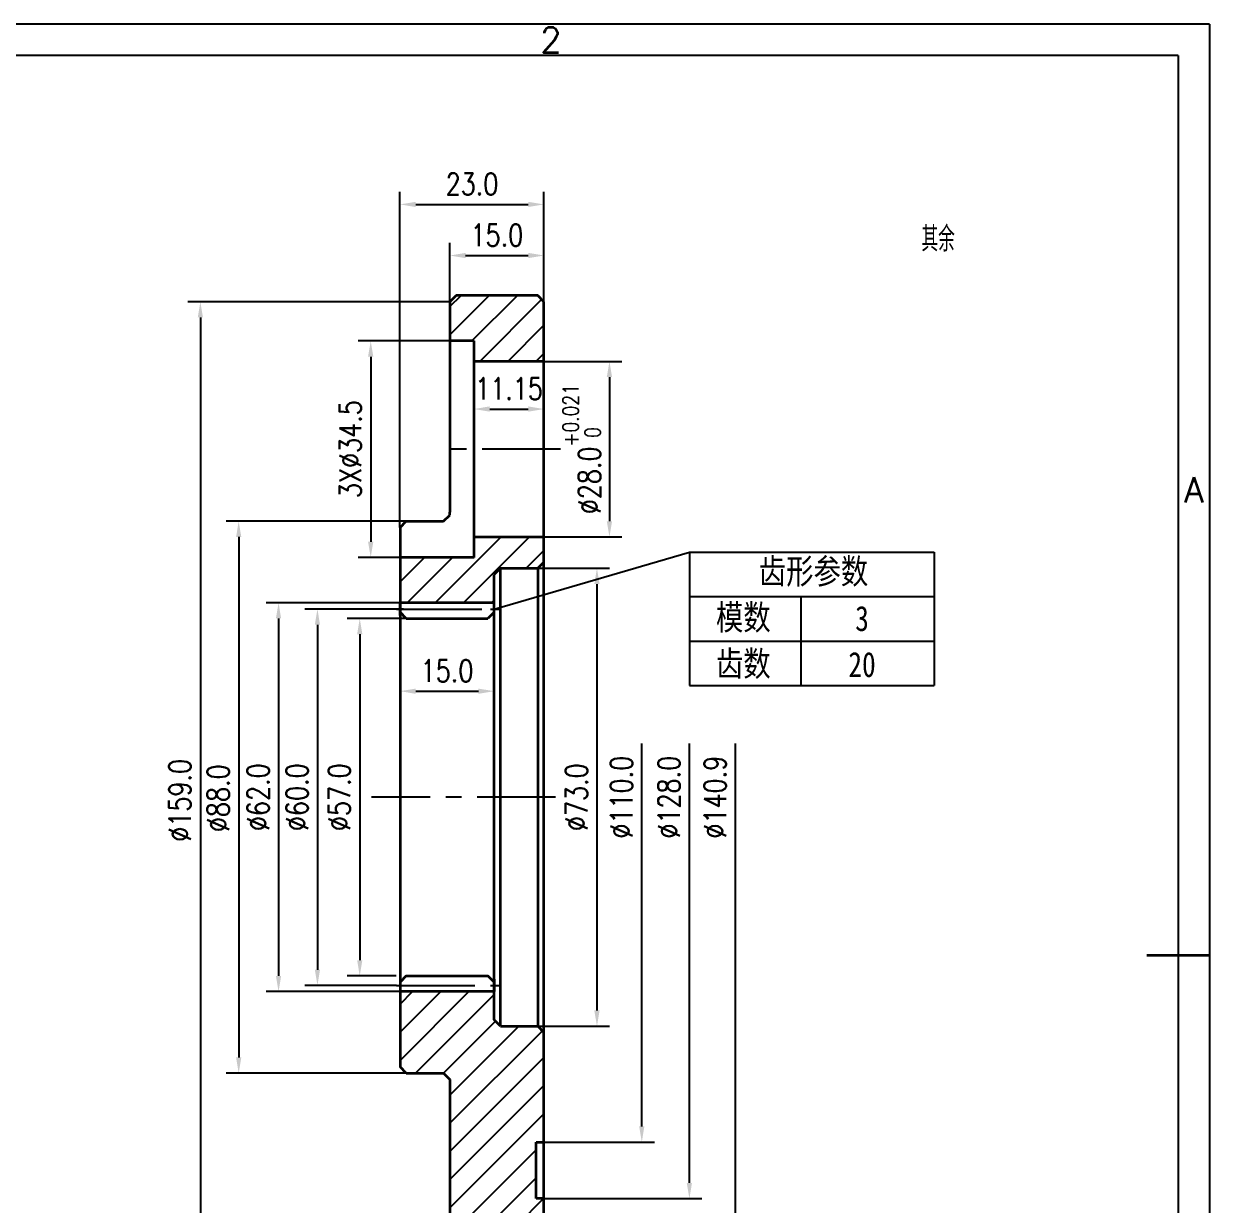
# Model space of a CAD drawing. Header units: millimetres. Extents: x -25 to 578, y -5 to 292.
# Drawn here: x 206 to 398.7, y 103.7 to 292 of the extents above; entities that cross this region are included whole.
import ezdxf
from ezdxf.enums import TextEntityAlignment as Align

# ---------------------------------------------------------------- set-up
doc = ezdxf.new("R2010")
doc.units = ezdxf.units.MM
doc.header["$LTSCALE"] = 10
doc.linetypes.add('CENTER', pattern=[2, 1.25, -0.25, 0.25, -0.25])
doc.layers.add('1轮廓实线层', color=7, linetype='Continuous', lineweight=35)
for name, color, linetype in [('2细线层', 4, 'Continuous'), ('3中心线层', 1, 'CENTER'), ('5剖面线层', 2, 'Continuous'), ('6文字层', 3, 'Continuous'), ('7标注层', 4, 'Continuous'), ('TB', 8, 'Continuous'), ('图框层', 7, 'Continuous'), ('粗实线', 7, 'Continuous')]:
    doc.layers.add(name, color=color, linetype=linetype)
doc.styles.add('PC_TEXTSTYLE', font='isocp.shx', dxfattribs={"width": 0.8, "bigfont": 'hzfs.shx'})
doc.styles.add('ROMANS', font='ROMANS.shx', dxfattribs={"width": 0.8})
doc.styles.add('TH_GBDIM', font='romans.shx', dxfattribs={"width": 0.8, "bigfont": 'gbcbig.shx'})
doc.dimstyles.new('TH_GBDIM', dxfattribs={"dimtxt": 3.5, "dimasz": 2.5, "dimexe": 2, "dimexo": 0, "dimgap": 1.5, "dimtad": 1, "dimdec": 1, "dimzin": 0, "dimdsep": 46, "dimtxsty": 'TH_GBDIM', "dimcen": 2.5, "dimclrd": 130, "dimclre": 130, "dimclrt": 3, "dimadec": 0, "dimazin": 0, "dimtfac": 0.714286, "dimtdec": 1, "dimtmove": 0, "dimatfit": 3, "dimfxl": 1, "dimtzin": 0, "dimlwd": -1, "dimlwe": -1, "dimarcsym": 0})

# ---------------------------------------------------------------- blocks, each defined once
blk = doc.blocks.new('*D8')
at = {"layer": '7标注层', "color": 130}
for p, q in [((266.94, 197.23), (257.52, 197.23)), ((259.52, 194.73), (259.52, 142.73)), ((265.34, 140.23), (257.52, 140.23))]:
    blk.add_line(p, q, dxfattribs=at)
for points in [[(259.11, 194.73), (259.94, 194.73), (259.52, 197.23)], [(259.11, 142.73), (259.94, 142.73), (259.52, 140.23)]]:
    blk.add_solid(points, dxfattribs=at)
at = {"layer": 'Defpoints', "color": 0}
for p in [(266.94, 197.23), (259.52, 140.23), (265.34, 140.23)]:
    blk.add_point(p, dxfattribs=at)
at = {"layer": '7标注层', "color": 3, "insert": (256.27, 168.73), "char_height": 3.5, "attachment_point": 5, "rotation": 90, "style": 'TH_GBDIM'}
blk.add_mtext('{%%c57.0}{}{}', dxfattribs=at)
blk = doc.blocks.new('*D9')
at = {"layer": '7标注层', "color": 130}
for p, q in [((265.94, 199.73), (244.58, 199.73)), ((246.58, 197.23), (246.58, 140.23)), ((265.94, 137.73), (244.58, 137.73))]:
    blk.add_line(p, q, dxfattribs=at)
for points in [[(246.16, 197.23), (246.99, 197.23), (246.58, 199.73)], [(246.16, 140.23), (246.99, 140.23), (246.58, 137.73)]]:
    blk.add_solid(points, dxfattribs=at)
at = {"layer": 'Defpoints', "color": 0}
for p in [(265.94, 199.73), (246.58, 137.73), (265.94, 137.73)]:
    blk.add_point(p, dxfattribs=at)
at = {"layer": '7标注层', "color": 3, "insert": (243.33, 168.73), "char_height": 3.5, "attachment_point": 5, "rotation": 90, "style": 'TH_GBDIM'}
blk.add_mtext('{%%c62.0}{}{}', dxfattribs=at)
blk = doc.blocks.new('*D10')
at = {"layer": '7标注层', "color": 130}
for p, q in [((266.94, 212.73), (238.22, 212.73)), ((240.22, 210.23), (240.22, 127.23)), ((266.94, 124.73), (238.22, 124.73))]:
    blk.add_line(p, q, dxfattribs=at)
for points in [[(239.81, 210.23), (240.64, 210.23), (240.22, 212.73)], [(239.81, 127.23), (240.64, 127.23), (240.22, 124.73)]]:
    blk.add_solid(points, dxfattribs=at)
at = {"layer": 'Defpoints', "color": 0}
for p in [(266.94, 212.73), (240.22, 124.73), (266.94, 124.73)]:
    blk.add_point(p, dxfattribs=at)
at = {"layer": '7标注层', "color": 3, "insert": (236.97, 168.57), "char_height": 3.5, "attachment_point": 5, "rotation": 90, "style": 'TH_GBDIM'}
blk.add_mtext('{%%c88.0}{}{}', dxfattribs=at)
blk = doc.blocks.new('*D11')
at = {"layer": '7标注层', "color": 130}
for p, q in [((273.89, 247.73), (232.11, 247.73)), ((234.11, 245.23), (234.11, 91.23)), ((274.89, 88.73), (232.11, 88.73))]:
    blk.add_line(p, q, dxfattribs=at)
for points in [[(233.7, 245.23), (234.53, 245.23), (234.11, 247.73)], [(233.7, 91.23), (234.53, 91.23), (234.11, 88.73)]]:
    blk.add_solid(points, dxfattribs=at)
at = {"layer": 'Defpoints', "color": 0}
for p in [(273.89, 247.73), (234.11, 88.73), (274.89, 88.73)]:
    blk.add_point(p, dxfattribs=at)
at = {"layer": '7标注层', "color": 3, "insert": (230.86, 168.23), "char_height": 3.5, "attachment_point": 5, "rotation": 90, "style": 'TH_GBDIM'}
blk.add_mtext('{%%c159.0}{}{}', dxfattribs=at)
blk = doc.blocks.new('*D12')
at = {"layer": '7标注层', "color": 130}
for p, q in [((265.94, 211.73), (265.94, 265.26)), ((288.89, 247.73), (288.89, 265.26)), ((268.44, 263.26), (286.39, 263.26))]:
    blk.add_line(p, q, dxfattribs=at)
for points in [[(268.44, 263.67), (268.44, 262.84), (265.94, 263.26)], [(286.39, 263.67), (286.39, 262.84), (288.89, 263.26)]]:
    blk.add_solid(points, dxfattribs=at)
at = {"layer": 'Defpoints', "color": 0}
for p in [(288.89, 263.26), (288.89, 247.73), (265.94, 211.73)]:
    blk.add_point(p, dxfattribs=at)
at = {"layer": '7标注层', "color": 3, "insert": (277.42, 266.51), "char_height": 3.5, "attachment_point": 5, "style": 'TH_GBDIM'}
blk.add_mtext('23.0', dxfattribs=at)
blk = doc.blocks.new('*D13')
at = {"layer": '7标注层', "color": 130}
for p, q in [((273.89, 247.73), (273.89, 257.11)), ((288.89, 247.73), (288.89, 257.11)), ((276.39, 255.11), (286.39, 255.11))]:
    blk.add_line(p, q, dxfattribs=at)
for points in [[(276.39, 255.53), (276.39, 254.69), (273.89, 255.11)], [(286.39, 255.53), (286.39, 254.69), (288.89, 255.11)]]:
    blk.add_solid(points, dxfattribs=at)
at = {"layer": 'Defpoints', "color": 0}
for p in [(288.89, 255.11), (273.89, 247.73), (288.89, 247.73)]:
    blk.add_point(p, dxfattribs=at)
at = {"layer": '7标注层', "color": 3, "insert": (281.39, 258.36), "char_height": 3.5, "attachment_point": 5, "style": 'TH_GBDIM'}
blk.add_mtext('15.0', dxfattribs=at)
blk = doc.blocks.new('*D15')
at = {"layer": '7标注层', "color": 130}
blk.add_line((268.44, 185.64), (278.44, 185.64), dxfattribs=at)
for points in [[(268.44, 186.05), (268.44, 185.22), (265.94, 185.64)], [(278.44, 186.05), (278.44, 185.22), (280.94, 185.64)]]:
    blk.add_solid(points, dxfattribs=at)
at = {"layer": 'Defpoints', "color": 0}
for p in [(265.94, 199.73), (280.94, 199.72), (280.94, 185.64)]:
    blk.add_point(p, dxfattribs=at)
at = {"layer": '7标注层', "color": 3, "insert": (273.44, 188.89), "char_height": 3.5, "attachment_point": 5, "style": 'TH_GBDIM'}
blk.add_mtext('{15.0}{}{}', dxfattribs=at)
blk = doc.blocks.new('*D16')
at = {"layer": '7标注层', "color": 130}
for p, q in [((273.89, 241.48), (259.27, 241.48)), ((261.27, 238.98), (261.27, 209.48)), ((265.94, 206.98), (259.27, 206.98))]:
    blk.add_line(p, q, dxfattribs=at)
for points in [[(260.85, 238.98), (261.69, 238.98), (261.27, 241.48)], [(260.85, 209.48), (261.69, 209.48), (261.27, 206.98)]]:
    blk.add_solid(points, dxfattribs=at)
at = {"layer": 'Defpoints', "color": 0}
for p in [(273.89, 241.48), (261.27, 206.98), (265.94, 206.98)]:
    blk.add_point(p, dxfattribs=at)
at = {"layer": '7标注层', "color": 3, "insert": (258.02, 224.23), "char_height": 3.5, "attachment_point": 5, "rotation": 90, "style": 'TH_GBDIM'}
blk.add_mtext('{3X%%c34.5}{}{}', dxfattribs=at)
blk = doc.blocks.new('*D17')
at = {"layer": '7标注层', "color": 130}
blk.add_line((280.24, 230.63), (286.39, 230.63), dxfattribs=at)
for points in [[(280.24, 231.05), (280.24, 230.21), (277.74, 230.63)], [(286.39, 231.05), (286.39, 230.21), (288.89, 230.63)]]:
    blk.add_solid(points, dxfattribs=at)
at = {"layer": 'Defpoints', "color": 0}
for p in [(277.74, 238.23), (288.89, 238.23), (288.89, 230.63)]:
    blk.add_point(p, dxfattribs=at)
at = {"layer": '7标注层', "color": 3, "insert": (283.32, 233.88), "char_height": 3.5, "attachment_point": 5, "style": 'TH_GBDIM'}
blk.add_mtext('{11.15}{}{}', dxfattribs=at)
blk = doc.blocks.new('*D19')
at = {"layer": '7标注层', "color": 130}
for p, q in [((287.89, 205.23), (299.34, 205.23)), ((297.34, 202.73), (297.34, 134.73)), ((287.89, 132.23), (299.34, 132.23))]:
    blk.add_line(p, q, dxfattribs=at)
for points in [[(296.92, 202.73), (297.76, 202.73), (297.34, 205.23)], [(296.92, 134.73), (297.76, 134.73), (297.34, 132.23)]]:
    blk.add_solid(points, dxfattribs=at)
at = {"layer": 'Defpoints', "color": 0}
for p in [(287.89, 205.23), (287.89, 132.23), (297.34, 132.23)]:
    blk.add_point(p, dxfattribs=at)
at = {"layer": '7标注层', "color": 3, "insert": (294.09, 168.73), "char_height": 3.5, "attachment_point": 5, "rotation": 90, "style": 'TH_GBDIM'}
blk.add_mtext('{%%c73.0}{}{}', dxfattribs=at)
blk = doc.blocks.new('*D20')
at = {"layer": '7标注层', "color": 130}
for p, q in [((304.49, 116.23), (304.49, 177.3)), ((288.89, 113.73), (306.49, 113.73))]:
    blk.add_line(p, q, dxfattribs=at)
blk.add_solid([(304.07, 116.23), (304.9, 116.23), (304.49, 113.73)], dxfattribs=at)
at = {"layer": 'Defpoints', "color": 0}
for p in [(288.89, 223.73), (304.49, 223.73), (288.89, 113.73)]:
    blk.add_point(p, dxfattribs=at)
at = {"layer": '7标注层', "color": 3, "insert": (301.24, 168.73), "char_height": 3.5, "attachment_point": 5, "rotation": 90, "style": 'TH_GBDIM'}
blk.add_mtext('{%%c110.0}{}{}', dxfattribs=at)
blk = doc.blocks.new('*D21')
at = {"layer": '7标注层', "color": 130}
for p, q in [((312.08, 107.23), (312.08, 177.3)), ((288.89, 104.73), (314.08, 104.73))]:
    blk.add_line(p, q, dxfattribs=at)
blk.add_solid([(311.66, 107.23), (312.49, 107.23), (312.08, 104.73)], dxfattribs=at)
at = {"layer": 'Defpoints', "color": 0}
for p in [(577.81, 232.73), (288.89, 104.73), (312.08, 104.73)]:
    blk.add_point(p, dxfattribs=at)
at = {"layer": '7标注层', "color": 3, "insert": (308.83, 168.73), "char_height": 3.5, "attachment_point": 5, "rotation": 90, "style": 'TH_GBDIM'}
blk.add_mtext('{%%c128.0}{}{}', dxfattribs=at)
blk = doc.blocks.new('*D22')
at = {"layer": '7标注层', "color": 130}
for p, q in [((319.42, 100.78), (319.42, 177.3)), ((288.89, 98.28), (321.42, 98.28))]:
    blk.add_line(p, q, dxfattribs=at)
blk.add_solid([(319.01, 100.78), (319.84, 100.78), (319.42, 98.28)], dxfattribs=at)
at = {"layer": 'Defpoints', "color": 0}
for p in [(288.89, 239.18), (319.42, 239.18), (288.89, 98.28)]:
    blk.add_point(p, dxfattribs=at)
at = {"layer": '7标注层', "color": 3, "insert": (316.17, 168.73), "char_height": 3.5, "attachment_point": 5, "rotation": 90, "style": 'TH_GBDIM'}
blk.add_mtext('{%%c140.9}{}{}', dxfattribs=at)
blk = doc.blocks.new('*D23')
at = {"layer": '7标注层', "color": 130}
for p, q in [((288.89, 238.23), (301.33, 238.23)), ((299.33, 235.73), (299.33, 212.73)), ((288.89, 210.23), (301.33, 210.23))]:
    blk.add_line(p, q, dxfattribs=at)
for points in [[(298.91, 235.73), (299.75, 235.73), (299.33, 238.23)], [(298.91, 212.73), (299.75, 212.73), (299.33, 210.23)]]:
    blk.add_solid(points, dxfattribs=at)
at = {"layer": 'Defpoints', "color": 0}
for p in [(288.89, 238.23), (288.89, 210.23), (299.33, 210.23)]:
    blk.add_point(p, dxfattribs=at)
at = {"layer": '7标注层', "color": 3, "insert": (294.91, 224.23), "char_height": 3.5, "attachment_point": 5, "rotation": 90, "style": 'TH_GBDIM'}
blk.add_mtext('{%%c28.0}{}{\\H0.7143x;\\S+0.021^  0;}', dxfattribs=at)
blk = doc.blocks.new('*D24')
at = {"layer": '7标注层', "color": 130}
for p, q in [((266.48, 198.73), (250.78, 198.73)), ((252.78, 196.23), (252.78, 141.23)), ((265.38, 138.73), (250.78, 138.73))]:
    blk.add_line(p, q, dxfattribs=at)
for points in [[(252.36, 196.23), (253.19, 196.23), (252.78, 198.73)], [(252.36, 141.23), (253.19, 141.23), (252.78, 138.73)]]:
    blk.add_solid(points, dxfattribs=at)
at = {"layer": 'Defpoints', "color": 0}
for p in [(266.48, 198.73), (252.78, 138.73), (265.38, 138.73)]:
    blk.add_point(p, dxfattribs=at)
at = {"layer": '7标注层', "color": 3, "insert": (249.53, 168.73), "char_height": 3.5, "attachment_point": 5, "rotation": 90, "style": 'TH_GBDIM'}
blk.add_mtext('{%%c60.0}{}{}', dxfattribs=at)

msp = doc.modelspace()

# ---------------------------------------------------------------- hatches: boundary and pattern name
at = {"layer": '5剖面线层'}
h = msp.add_hatch(dxfattribs=at)
h.set_pattern_fill('ANSI31', color=256, style=0)
h.paths.add_polyline_path([(288.895, 238.231), (288.895, 247.731), (287.895, 248.731), (274.895, 248.731), (273.895, 247.731), (273.895, 241.481), (277.745, 241.481), (277.745, 238.231)])
h.paths.add_polyline_path([(280.96, 199.731), (280.945, 204.231), (281.945, 205.231), (284.445, 205.231), (287.895, 205.231), (288.895, 206.231), (288.895, 210.231), (277.745, 210.231), (277.745, 206.981), (265.945, 206.981), (265.945, 199.731)])
h.paths.add_polyline_path([(280.945, 133.231), (280.945, 137.731), (265.945, 137.731), (265.945, 125.731), (266.945, 124.731), (272.895, 124.731), (273.895, 123.731), (273.895, 100.731), (288.895, 100.731), (288.895, 104.731), (287.645, 104.731), (287.645, 113.731), (288.895, 113.731), (288.895, 131.231), (287.895, 132.231), (284.445, 132.231), (281.945, 132.231)])
h.paths.add_polyline_path([(287.895, 88.731), (288.895, 89.731), (288.895, 95.831), (273.895, 95.831), (273.895, 89.731), (274.895, 88.731)])

# ---------------------------------------------------------------- linework, layer by layer
at = {"layer": '1轮廓实线层'}
for p, q in [((274.895, 248.731), (273.895, 247.731)), ((287.895, 248.731), (274.895, 248.731)), ((288.895, 247.731), (287.895, 248.731)), ((273.895, 247.731), (273.895, 214.181)), ((288.895, 89.731), (288.895, 247.731)), ((277.745, 241.481), (273.895, 241.481)), ((277.745, 206.981), (277.745, 241.481)), ((288.895, 238.231), (277.745, 238.231)), ((273.895, 213.731), (273.895, 214.181)), ((265.945, 211.731), (266.945, 212.731)), ((266.945, 212.731), (272.895, 212.731)), ((272.895, 212.731), (273.895, 213.731)), ((265.945, 211.731), (265.945, 125.731)), ((277.745, 210.231), (288.895, 210.231)), ((277.745, 206.981), (265.945, 206.981)), ((288.895, 206.231), (287.895, 205.231)), ((281.945, 205.231), (280.945, 204.231)), ((281.945, 205.231), (287.895, 205.231)), ((281.945, 132.231), (281.945, 205.231)), ((287.895, 205.231), (287.895, 132.231)), ((280.945, 133.231), (280.945, 204.231)), ((280.945, 199.731), (265.945, 199.731)), ((265.945, 197.731), (265.945, 199.731)), ((280.945, 137.731), (280.945, 199.731)), ((266.945, 197.231), (265.945, 198.231)), ((266.945, 197.231), (279.945, 197.231)), ((268.468, 197.231), (278.475, 197.231)), ((280.945, 198.231), (279.945, 197.231)), ((395, 143.5), (385, 143.5)), ((266.945, 140.231), (265.945, 139.231)), ((265.945, 139.731), (265.945, 137.731)), ((265.945, 139.231), (265.945, 137.731)), ((266.945, 140.231), (279.945, 140.231)), ((280.945, 139.231), (279.945, 140.231)), ((280.945, 139.731), (280.945, 137.731)), ((280.945, 139.231), (280.945, 137.731)), ((280.945, 137.731), (265.945, 137.731)), ((281.945, 132.231), (280.945, 133.231)), ((281.945, 132.231), (287.895, 132.231)), ((287.895, 132.231), (288.895, 131.231)), ((266.945, 124.731), (265.945, 125.731)), ((266.945, 124.731), (272.895, 124.731)), ((272.895, 124.731), (273.895, 123.731)), ((273.895, 123.731), (273.895, 89.731)), ((287.645, 104.731), (287.645, 113.731)), ((287.645, 113.731), (288.895, 113.731)), ((288.895, 104.731), (287.645, 104.731))]:
    msp.add_line(p, q, dxfattribs=at)
at = {"layer": '2细线层'}
for p, q in [((395, 292), (-25, 292)), ((395, 292), (395, -5)), ((395, 143.5), (390, 143.5))]:
    msp.add_line(p, q, dxfattribs=at)
at = {"layer": '3中心线层'}
for p, q in [((291.547, 224.231), (271.645, 224.231)), ((265.382, 198.731), (281.945, 198.731)), ((266.485, 198.731), (280.459, 198.731)), ((290.745, 168.731), (261.382, 168.731)), ((265.382, 138.731), (281.945, 138.731))]:
    msp.add_line(p, q, dxfattribs=at)
at = {"layer": '7标注层'}
msp.add_line((280.945, 198.731), (312.117, 207.816), dxfattribs=at)
at = {"layer": '图框层'}
for q in [(0, 287), (390, 0)]:
    msp.add_line((390, 287), q, dxfattribs=at)
at = {"layer": '粗实线'}
for p, q in [((312.117, 207.816), (312.117, 186.553)), ((312.117, 207.816), (351.098, 207.816)), ((351.098, 207.816), (351.098, 186.553)), ((312.117, 200.728), (351.098, 200.728)), ((329.836, 200.728), (329.836, 186.553)), ((312.117, 193.641), (351.098, 193.641)), ((312.117, 186.553), (351.098, 186.553))]:
    msp.add_line(p, q, dxfattribs=at)

# ---------------------------------------------------------------- texts
at = {"layer": '6文字层', "style": 'TH_GBDIM'}
for s, p in [('2', (290, 289.5)), ('A', (392.5, 217.75))]:
    msp.add_text(s, height=4, dxfattribs=at).set_placement(p, align=Align.MIDDLE)
at = {"layer": '6文字层', "style": 'PC_TEXTSTYLE', "width": 0.667}
msp.add_text('其余', height=4, dxfattribs=at).set_placement((349.07, 255.745))
at = {"layer": 'TB', "char_height": 4, "width": 21.92141, "attachment_point": 5, "style": 'ROMANS'}
for s, insert in [('\\pt60.804;{\\fSimSun|b0|i0|c134|p2;齿形参数}', (331.864, 204.519)), ('\\pt60.804;{\\fSimSun|b0|i0|c134|p2;模数}', (320.674, 197.2)), ('\\pt43.096;{\\fSimSun|b0|i0|c134|p2;3}', (339.604, 197.2)), ('\\pt60.804;{\\fSimSun|b0|i0|c134|p2;齿数}', (320.674, 189.809)), ('\\pt43.096;{\\fSimSun|b0|i0|c134|p2;20}', (339.604, 189.865))]:
    msp.add_mtext(s, dxfattribs=dict(at, insert=insert))

# ---------------------------------------------------------------- dimensions: what is measured, and where the dimension line sits
at = {"layer": '7标注层'}
for base, p1, p2, picture, middle in [((288.894998606, 263.257239894), (265.944998606, 211.73105936), (288.894998606, 247.731101289), '*D12', (277.419998606, 266.507239894)), ((288.895, 255.111), (273.895, 247.731), (288.895, 247.731), '*D13', (281.395, 258.361))]:
    dim = msp.add_linear_dim(base=base, p1=p1, p2=p2, dimstyle='TH_GBDIM', dxfattribs=at)
    dim.commit()
    dim.dimension.update_dxf_attribs({"geometry": picture, "text_midpoint": middle})
for base, p1, p2, picture, middle in [((234.114, 88.731), (273.895, 247.731), (274.895, 88.731), '*D11', (234.114, 168.231)), ((240.222, 124.731), (266.945, 212.731), (266.945, 124.731), '*D10', (240.222, 168.571)), ((297.341, 132.231), (287.895, 205.231), (287.895, 132.231), '*D19', (297.341, 168.731)), ((246.577, 137.731), (265.945, 199.731), (265.945, 137.731), '*D9', (246.577, 168.731)), ((252.778, 138.731), (266.485, 198.731), (265.382, 138.731), '*D24', (252.778, 168.731))]:
    dim = msp.add_linear_dim(base=base, p1=p1, p2=p2, angle=90, text='{%%c<>}{}{}', dimstyle='TH_GBDIM', override={"dimgap": 1.5, "dimtad": 1, "dimjust": 0, "dimdec": 1, "dimlfac": 1, "dimse1": 0, "dimse2": 0, "dimsd1": 0, "dimsd2": 0}, dxfattribs=at)
    dim.commit()
    dim.dimension.update_dxf_attribs({"geometry": picture, "text_midpoint": middle, "dimtype": 160})
for base, p1, p2, text, override, picture, middle in [((261.269, 206.981), (273.895, 241.481), (265.945, 206.981), '{3X%%c<>}{}{}', {"dimgap": 1.5, "dimtad": 1, "dimjust": 0, "dimdec": 1, "dimlfac": 1, "dimse1": 0, "dimse2": 0, "dimsd1": 0, "dimsd2": 0}, '*D16', (258.019, 224.231)), ((299.33, 210.231), (288.895, 238.231), (288.895, 210.231), '{%%c<>}{}{\\H0.7143x;\\S+0.021^  0;}', {"dimgap": 1.5, "dimtad": 1, "dimjust": 0, "dimdec": 1, "dimlfac": 1, "dimse1": 0, "dimse2": 0, "dimsd1": 0, "dimsd2": 0}, '*D23', (294.914, 224.231)), ((319.423, 239.181), (288.895, 98.281), (288.895, 239.181), '{%%c<>}{}{}', {"dimgap": 1.5, "dimtad": 1, "dimjust": 0, "dimdec": 1, "dimlfac": 1, "dimse1": 0, "dimse2": 1, "dimsd1": 0, "dimsd2": 1}, '*D22', (316.173, 168.731)), ((312.076, 104.731), (577.815, 232.731), (288.895, 104.731), '{%%c<>}{}{}', {"dimgap": 1.5, "dimtad": 1, "dimjust": 0, "dimdec": 1, "dimlfac": 1, "dimse1": 1, "dimse2": 0, "dimsd1": 1, "dimsd2": 0}, '*D21', (308.826, 168.731)), ((304.487, 223.731), (288.895, 113.731), (288.895, 223.731), '{%%c<>}{}{}', {"dimgap": 1.5, "dimtad": 1, "dimjust": 0, "dimdec": 1, "dimlfac": 1, "dimse1": 0, "dimse2": 1, "dimsd1": 0, "dimsd2": 1}, '*D20', (301.237, 168.731)), ((259.522, 140.231), (266.945, 197.231), (265.34, 140.231), '{%%c<>}{}{}', {"dimgap": 1.5, "dimtad": 1, "dimjust": 0, "dimdec": 1, "dimlfac": 1, "dimse1": 0, "dimse2": 0, "dimsd1": 0, "dimsd2": 0}, '*D8', (256.272, 168.731))]:
    dim = msp.add_linear_dim(base=base, p1=p1, p2=p2, angle=90, text=text, dimstyle='TH_GBDIM', override=override, dxfattribs=at)
    dim.commit()
    dim.dimension.update_dxf_attribs({"geometry": picture, "text_midpoint": middle})
dim = msp.add_linear_dim(base=(288.895, 230.631), p1=(277.745, 238.231), p2=(288.895, 238.231), text='{<>}{}{}', dimstyle='TH_GBDIM', override={"dimgap": 1.5, "dimtad": 1, "dimjust": 0, "dimdec": 2, "dimlfac": 1, "dimse1": 1, "dimse2": 1, "dimsd1": 0, "dimsd2": 0}, dxfattribs=at)
dim.commit()
dim.dimension.update_dxf_attribs({"geometry": '*D17', "text_midpoint": (283.32, 230.631), "dimtype": 160})
dim = msp.add_linear_dim(base=(280.945, 185.637), p1=(265.945, 199.731), p2=(280.945, 199.716), text='{<>}{}{}', dimstyle='TH_GBDIM', override={"dimgap": 1.5, "dimtad": 1, "dimjust": 0, "dimdec": 1, "dimlfac": 1, "dimse1": 1, "dimse2": 1, "dimsd1": 0, "dimsd2": 0}, dxfattribs=at)
dim.commit()
dim.dimension.update_dxf_attribs({"geometry": '*D15', "text_midpoint": (273.445, 188.887)})

doc.saveas('drawing.dxf')
